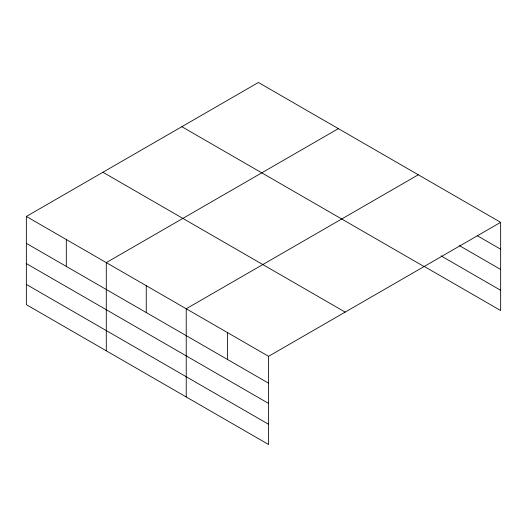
<?xml version="1.0" encoding="UTF-8"?>
<svg xmlns="http://www.w3.org/2000/svg" width="527" height="527" viewBox="0 0 527 527"><rect width="100%" height="100%" fill="white"/><g stroke="black" fill="none" stroke-linecap="round" stroke-linejoin="round"><path stroke-width="0.79" d="M26.35 216.465L268.586 356.318L268.586 444.518L26.35 304.665L26.35 216.465L258.414 82.482L500.65 222.335L500.65 310.535L423.971 266.267M338.354 128.634L106.289 262.617L106.289 350.817M418.293 174.786L186.222 308.769L186.222 396.969M268.586 356.318L500.65 222.335M477.218 235.688L500.65 249.218M459.472 245.674L500.65 269.455M441.013 255.872L500.65 290.298M181.835 126.697L424.07 266.55M102.93 172.25L345.165 312.103M26.35 243.342L268.586 383.201M26.35 263.579L268.586 403.432M26.35 284.428L268.586 424.281M227.407 332.544L227.407 359.421M146.256 285.693L146.256 312.57M66.316 239.541L66.316 266.418"/></g></svg>
